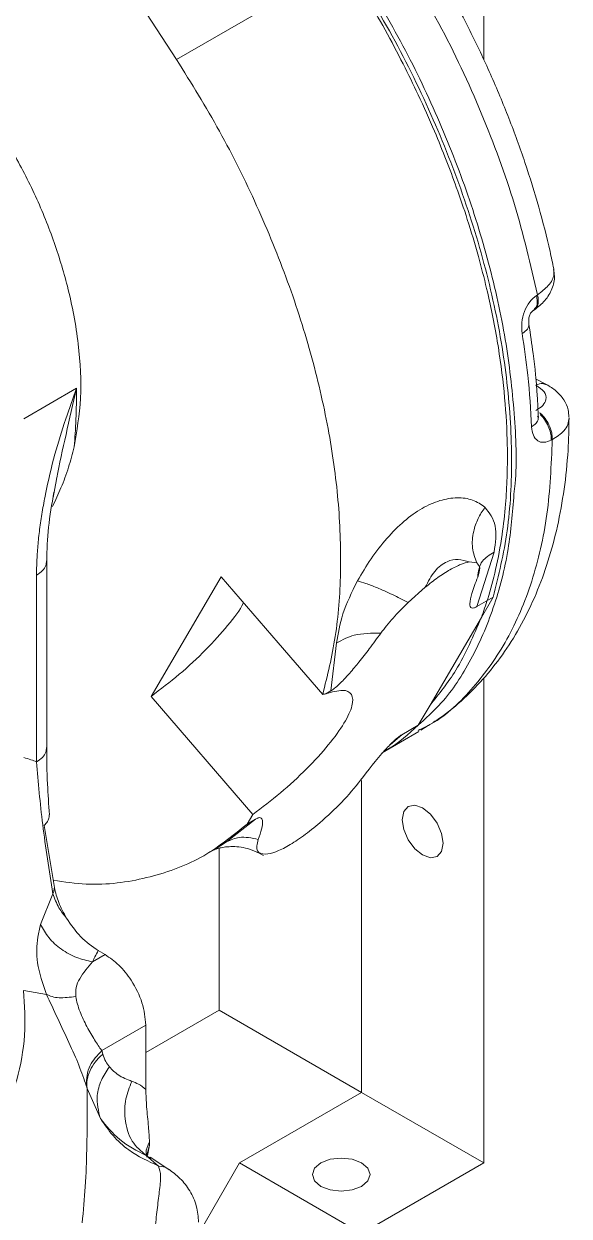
# Model space of a CAD drawing. Header units: millimetres. Extents: x 169 to 14583, y -399 to 10804.
# Drawn here: x 4420.1 to 4467.4, y 8775.3 to 8878.8 of the extents above; entities that cross this region are included whole.
import ezdxf

# ---------------------------------------------------------------- set-up
doc = ezdxf.new("R2010")
doc.units = ezdxf.units.MM
doc.header["$LTSCALE"] = 35

msp = doc.modelspace()

# ---------------------------------------------------------------- linework, layer by layer
at = {"color": 7, "linetype": 'Continuous', "lineweight": 18}
for p, q in [((4459.991, 8875.706), (4459.991, 8931.958)), ((4422.762, 8891.996), (4433.32, 8875.739)), ((4448.169, 8884.311), (4433.32, 8875.739)), ((4424.63, 8847.196), (4420.04, 8844.546)), ((4465.445, 8847.514), (4464.498, 8848)), ((4422.587, 8837.692), (4422.876, 8839.257)), ((4460.894, 8832.962), (4459.393, 8828.228)), ((4422.033, 8815.997), (4422.033, 8832.207)), ((4459.382, 8832.016), (4458.721, 8832.102)), ((4421.155, 8830.954), (4421.155, 8814.744)), ((4431.102, 8820.429), (4437.187, 8830.82)), ((4454.912, 8829.903), (4453.423, 8828.576)), ((4460.824, 8829.054), (4459.393, 8828.228)), ((4460.824, 8829.054), (4459.791, 8827.29)), ((4459.791, 8827.29), (4455.334, 8819.679)), ((4446.699, 8820.9), (4447.219, 8825.068)), ((4459.991, 8779.91), (4459.991, 8822.018)), ((4439.937, 8810.172), (4431.102, 8820.429)), ((4446.699, 8820.9), (4446.284, 8820.66)), ((4455.334, 8819.679), (4454.301, 8817.915)), ((4451.168, 8815.528), (4454.35, 8817.365)), ((4452.87, 8817.089), (4451.868, 8816.227)), ((4452.87, 8817.089), (4454.301, 8817.915)), ((4454.454, 8817.551), (4454.292, 8817.469)), ((4454.521, 8817.497), (4455.166, 8817.906)), ((4449.385, 8786.033), (4449.385, 8813.13)), ((4437.659, 8807.808), (4440.176, 8809.761)), ((4439.937, 8810.172), (4439.452, 8809.343)), ((4439.452, 8809.343), (4440.176, 8809.761)), ((4421.826, 8809.22), (4422.705, 8803.817)), ((4436.666, 8807.161), (4437.659, 8807.808)), ((4436.142, 8806.855), (4436.58, 8807.108)), ((4436.577, 8807.112), (4436.666, 8807.161)), ((4437.01, 8807.237), (4437.01, 8793.174)), ((4422.58, 8803.291), (4421.511, 8800.627)), ((4427.111, 8798.003), (4426.52, 8798.344)), ((4426.021, 8797.375), (4427.111, 8798.003)), ((4420.051, 8794.889), (4422.019, 8794.546)), ((4437.01, 8793.174), (4430.646, 8789.5)), ((4437.01, 8793.174), (4449.382, 8786.032)), ((4426.813, 8789.667), (4430.646, 8791.88)), ((4430.646, 8786.289), (4430.646, 8791.88)), ((4426.813, 8789.667), (4426.898, 8789.361)), ((4425.536, 8786.37), (4426.696, 8783.765)), ((4449.385, 8786.033), (4438.778, 8779.91)), ((4449.385, 8786.033), (4459.991, 8779.91)), ((4430.712, 8780.499), (4430.961, 8781.444)), ((4430.799, 8780.539), (4430.961, 8781.444)), ((4430.961, 8781.444), (4430.967, 8781.726)), ((4430.675, 8780.545), (4431.759, 8779.628)), ((4430.675, 8780.545), (4431.004, 8780.373)), ((4431.004, 8780.373), (4431.094, 8780.325)), ((4432.641, 8779.349), (4431.015, 8780.392)), ((4431.111, 8780.33), (4431.061, 8780.367)), ((4435.243, 8773.786), (4438.778, 8779.91)), ((4438.778, 8779.91), (4449.385, 8773.787)), ((4449.385, 8773.787), (4459.991, 8779.91))]:
    msp.add_line(p, q, dxfattribs=at)
at = {"color": 7, "linetype": 'Continuous', "lineweight": 18, "flags": 128}
for points in [[(4464.572, 8855.245), (4464.623, 8855.278), (4464.663, 8855.305)], [(4465.949, 8842.723), (4465.897, 8842.696), (4465.856, 8842.675)], [(4437.187, 8830.82), (4442.125, 8825.087), (4446.005, 8820.583)], [(4452.92, 8809.713), (4453.055, 8810.416), (4453.438, 8810.857), (4454.011, 8810.969), (4454.688, 8810.734), (4455.364, 8810.188), (4455.938, 8809.414), (4456.321, 8808.531), (4456.456, 8807.672), (4456.321, 8806.968), (4455.938, 8806.527), (4455.364, 8806.416), (4454.688, 8806.651), (4454.011, 8807.197), (4453.438, 8807.971), (4453.055, 8808.854), (4452.92, 8809.713)], [(4449.385, 8777.869), (4448.574, 8777.556), (4447.617, 8777.446), (4446.66, 8777.556), (4445.849, 8777.869), (4445.307, 8778.337), (4445.117, 8778.889), (4445.307, 8779.442), (4445.849, 8779.91), (4446.66, 8780.223), (4447.617, 8780.333), (4448.574, 8780.223), (4449.385, 8779.91), (4449.927, 8779.442), (4450.117, 8778.889), (4449.927, 8778.337), (4449.385, 8777.869)]]:
    msp.add_lwpolyline(points, dxfattribs=at)
at = {"color": 7, "linetype": 'Continuous', "lineweight": 18}
for points, knots in [([(4466.07, 8857.572), (4465.966, 8858.073), (4465.598, 8859.848), (4464.802, 8862.925), (4463.61, 8866.791), (4462.206, 8870.65), (4460.606, 8874.48), (4458.818, 8878.262), (4456.85, 8881.973), (4455.098, 8884.96), (4453.989, 8886.692), (4453.634, 8887.246)], [0, 0, 0, 0, 0.0501852, 0.1777317, 0.3051037, 0.4323173, 0.5594023, 0.6863935, 0.8133285, 0.9402466, 1, 1, 1, 1]), ([(4448.169, 8884.311), (4449.585, 8882.011), (4452.423, 8877.399), (4455.909, 8870.073), (4458.758, 8862.65), (4460.825, 8855.257), (4462.104, 8848.04), (4462.53, 8841.163), (4462.203, 8834.696), (4461.283, 8830.932), (4460.824, 8829.054)], [0, 0, 0, 0, 0.1246792, 0.250021, 0.3753327, 0.500001, 0.6246551, 0.7499992, 0.8753346, 1, 1, 1, 1]), ([(4448.523, 8884.515), (4449.821, 8882.415), (4452.418, 8878.215), (4455.684, 8871.572), (4458.414, 8864.821), (4460.516, 8858.053), (4461.984, 8851.38), (4462.709, 8844.971), (4462.906, 8840.474), (4462.655, 8838.296), (4462.62, 8837.993)], [0, 0, 0, 0, 0.13963467, 0.27926935, 0.41890403, 0.55853871, 0.69817338, 0.83780807, 0.97744274, 1, 1, 1, 1]), ([(4447.943, 8884.128), (4448.548, 8883.175), (4449.757, 8881.269), (4451.438, 8878.334), (4452.955, 8875.471), (4454.388, 8872.53), (4455.637, 8869.736), (4456.727, 8867.058), (4457.684, 8864.506), (4458.63, 8861.719), (4459.51, 8858.774), (4460.211, 8856.041), (4460.754, 8853.583), (4461.313, 8850.578), (4461.807, 8846.899), (4462.06, 8842.959), (4462.052, 8839.719), (4461.893, 8836.976), (4461.59, 8834.284), (4461.08, 8831.531), (4460.451, 8829.151), (4459.979, 8827.82), (4459.791, 8827.29)], [0, 0, 0, 0, 0.050212, 0.1003832, 0.15002, 0.1942302, 0.2463036, 0.2872844, 0.3249266, 0.370536, 0.4228028, 0.4684257, 0.5044886, 0.5442681, 0.6184167, 0.6913944, 0.7509451, 0.7947301, 0.8457998, 0.907937, 0.9633375, 1, 1, 1, 1]), ([(4433.32, 8875.739), (4434.593, 8873.681), (4437.14, 8869.567), (4440.357, 8863.063), (4443.06, 8856.452), (4445.167, 8849.814), (4446.641, 8843.309), (4447.474, 8837.037), (4447.65, 8831.108), (4447.228, 8825.53), (4446.413, 8822.232), (4446.005, 8820.583)], [0, 0, 0, 0, 0.1119988, 0.2239976, 0.3359963, 0.4479951, 0.5599939, 0.6699954, 0.7799969, 0.8899984, 1, 1, 1, 1]), ([(4424.421, 8842.099), (4424.656, 8843.476), (4425.127, 8846.231), (4424.885, 8851.002), (4424.02, 8855.676), (4422.659, 8860.092), (4421.026, 8864.142), (4419.628, 8866.745), (4418.929, 8868.046)], [0, 0, 0, 0, 0.1866204, 0.3732407, 0.5598611, 0.706574, 0.853287, 1, 1, 1, 1]), ([(4464.387, 8854.006), (4464.712, 8854.259), (4465.378, 8854.776), (4465.968, 8855.819), (4466.207, 8856.768), (4466.082, 8857.311), (4466.039, 8857.499)], [0, 0, 0, 0, 0.2732099, 0.5584383, 0.84742, 1, 1, 1, 1]), ([(4464.663, 8855.305), (4465.006, 8855.566), (4465.736, 8856.123), (4466.136, 8856.938), (4466.087, 8857.412), (4466.07, 8857.572)], [0, 0, 0, 0, 0.3678238, 0.7853047, 1, 1, 1, 1]), ([(4464.663, 8855.305), (4464.694, 8855.131), (4464.76, 8854.765), (4464.687, 8854.323), (4464.525, 8854.157), (4464.452, 8854.081)], [0, 0, 0, 0, 0.3331103, 0.6991133, 1, 1, 1, 1]), ([(4463.324, 8851.941), (4463.299, 8852.257), (4463.249, 8852.883), (4463.5, 8853.868), (4463.944, 8854.727), (4464.366, 8855.075), (4464.572, 8855.245)], [0, 0, 0, 0, 0.2613229, 0.51829296, 0.76381804, 1, 1, 1, 1]), ([(4464.572, 8855.245), (4464.603, 8855.071), (4464.668, 8854.706), (4464.596, 8854.263), (4464.434, 8854.097), (4464.361, 8854.022)], [0, 0, 0, 0, 0.3331432, 0.6991735, 1, 1, 1, 1]), ([(4463.913, 8852.732), (4463.901, 8852.864), (4463.878, 8853.118), (4463.953, 8853.481), (4464.085, 8853.771), (4464.227, 8853.889), (4464.295, 8853.946)], [0, 0, 0, 0, 0.2845595, 0.5483371, 0.7845154, 1, 1, 1, 1]), ([(4464.452, 8854.081), (4464.437, 8854.056), (4464.4, 8853.995), (4464.328, 8853.99), (4464.286, 8853.986)], [0, 0, 0, 0, 0.4223076, 1, 1, 1, 1]), ([(4464.361, 8854.022), (4464.347, 8853.993), (4464.331, 8853.958), (4464.296, 8853.951), (4464.29, 8853.95)], [0, 0, 0, 0, 0.8213195, 1, 1, 1, 1]), ([(4463.324, 8851.941), (4463.511, 8852.07), (4463.888, 8852.331), (4463.899, 8852.605), (4463.905, 8852.744)], [0, 0, 0, 0, 0.4940527, 1, 1, 1, 1]), ([(4464.735, 8844.66), (4464.707, 8845.288), (4464.626, 8847.105), (4464.365, 8849.796), (4464.044, 8851.885), (4463.914, 8852.729)], [0, 0, 0, 0, 0.2393099, 0.6925388, 1, 1, 1, 1]), ([(4464.15, 8843.842), (4464.07, 8845.322), (4463.928, 8847.965), (4463.509, 8850.726), (4463.324, 8851.941)], [0, 0, 0, 0, 0.5599651, 1, 1, 1, 1]), ([(4424.63, 8847.196), (4424.308, 8846.306), (4423.614, 8844.391), (4422.679, 8841.307), (4422.035, 8838.607), (4421.635, 8836.442), (4421.413, 8834.942), (4421.261, 8833.509), (4421.17, 8832.179), (4421.16, 8831.347), (4421.155, 8830.954)], [0, 0, 0, 0, 0.1598276, 0.3438123, 0.5539734, 0.6495728, 0.7428748, 0.8341254, 0.9217005, 1, 1, 1, 1]), ([(4422.876, 8839.257), (4422.886, 8839.309), (4423.112, 8840.54), (4423.712, 8843.172), (4424.323, 8845.847), (4424.63, 8847.196)], [0, 0, 0, 0, 0.0216083, 0.5067897, 1, 1, 1, 1]), ([(4424.421, 8842.099), (4424.483, 8842.87), (4424.605, 8844.411), (4424.622, 8846.268), (4424.63, 8847.196)], [0, 0, 0, 0, 0.5004656, 1, 1, 1, 1]), ([(4464.528, 8847.451), (4464.733, 8847.534), (4465.072, 8847.67), (4465.327, 8847.532), (4465.427, 8847.478)], [0, 0, 0, 0, 0.6047589, 1, 1, 1, 1]), ([(4464.528, 8847.451), (4464.799, 8847.271), (4465.342, 8846.91), (4465.472, 8846.259), (4465.19, 8845.684), (4464.75, 8845.405), (4464.53, 8845.266)], [0, 0, 0, 0, 0.2796308, 0.5593105, 0.7796895, 1, 1, 1, 1]), ([(4467.379, 8844.69), (4467.373, 8844.9), (4467.358, 8845.41), (4466.979, 8846.196), (4466.339, 8846.973), (4465.737, 8847.337), (4465.443, 8847.516)], [0, 0, 0, 0, 0.193641, 0.4703404, 0.7411616, 1, 1, 1, 1]), ([(4464.83, 8845.061), (4464.864, 8845.038), (4465.043, 8844.921), (4465.345, 8844.565), (4465.694, 8843.999), (4465.928, 8843.337), (4465.942, 8842.922), (4465.949, 8842.723)], [0, 0, 0, 0, 0.051156, 0.2706555, 0.4977654, 0.7594685, 1, 1, 1, 1]), ([(4455.579, 8818.169), (4455.797, 8818.303), (4456.762, 8818.899), (4458.303, 8820.225), (4460.179, 8822.133), (4461.847, 8824.302), (4463.317, 8826.697), (4464.576, 8829.318), (4465.616, 8832.152), (4466.431, 8835.186), (4467.006, 8838.405), (4467.343, 8841.554), (4467.382, 8843.677), (4467.399, 8844.626)], [0, 0, 0, 0, 0.0277228, 0.1229292, 0.2183918, 0.3146015, 0.4119309, 0.5105875, 0.6105938, 0.711807, 0.8139725, 0.9167954, 1, 1, 1, 1]), ([(4464.668, 8844.773), (4464.697, 8844.694), (4464.775, 8844.486), (4464.577, 8844.144), (4464.289, 8843.94), (4464.15, 8843.842)], [0, 0, 0, 0, 0.2409807, 0.6342289, 1, 1, 1, 1]), ([(4465.856, 8842.675), (4465.853, 8842.841), (4465.846, 8843.187), (4465.674, 8843.773), (4465.364, 8844.36), (4465.077, 8844.761), (4464.897, 8844.888), (4464.89, 8844.893)], [0, 0, 0, 0, 0.2198583, 0.4579631, 0.704322, 0.9882075, 1, 1, 1, 1]), ([(4467.411, 8844.625), (4467.386, 8844.426), (4467.338, 8844.041), (4466.917, 8843.365), (4466.324, 8842.972), (4465.949, 8842.723)], [0, 0, 0, 0, 0.2836455, 0.5468998, 1, 1, 1, 1]), ([(4465.856, 8842.675), (4465.638, 8842.592), (4465.197, 8842.423), (4464.646, 8842.593), (4464.252, 8843.06), (4464.184, 8843.579), (4464.15, 8843.842)], [0, 0, 0, 0, 0.2413684, 0.4871205, 0.7408955, 1, 1, 1, 1]), ([(4422.544, 8836.934), (4422.795, 8837.465), (4423.305, 8838.547), (4423.943, 8840.263), (4424.266, 8841.502), (4424.421, 8842.099)], [0, 0, 0, 0, 0.3327282, 0.6784933, 1, 1, 1, 1]), ([(4465.949, 8842.723), (4465.853, 8840.523), (4465.662, 8836.123), (4464.282, 8830.314), (4462.147, 8825.223), (4459.164, 8821.118), (4456.557, 8818.548), (4454.784, 8817.707), (4454.454, 8817.551)], [0, 0, 0, 0, 0.1912723, 0.3825446, 0.5738169, 0.7650892, 0.9563615, 1, 1, 1, 1]), ([(4422.033, 8832.206), (4422.064, 8833.164), (4422.125, 8835.084), (4422.48, 8837.133), (4422.658, 8838.16)], [0, 0, 0, 0, 0.4986457, 1, 1, 1, 1]), ([(4462.62, 8837.993), (4462.487, 8836.385), (4462.196, 8832.86), (4460.925, 8828.035), (4458.972, 8823.548), (4456.737, 8820.1), (4454.937, 8818.505), (4454.22, 8817.868)], [0, 0, 0, 0, 0.1862579, 0.408402, 0.6305461, 0.8526903, 1, 1, 1, 1]), ([(4449.019, 8830.456), (4449.399, 8831.11), (4450.163, 8832.423), (4451.562, 8834.189), (4453.063, 8835.693), (4454.634, 8836.812), (4456.21, 8837.51), (4457.707, 8837.737), (4459.079, 8837.57), (4459.759, 8837.09), (4460.097, 8836.851)], [0, 0, 0, 0, 0.125692, 0.2525553, 0.3776849, 0.5000006, 0.6222911, 0.7474518, 0.8743028, 1, 1, 1, 1]), ([(4459.382, 8832.016), (4459.231, 8832.438), (4458.925, 8833.292), (4459.041, 8834.655), (4459.445, 8835.871), (4459.883, 8836.53), (4460.097, 8836.851)], [0, 0, 0, 0, 0.2813719, 0.5687769, 0.7899437, 1, 1, 1, 1]), ([(4460.097, 8836.851), (4460.479, 8836.365), (4461.234, 8835.404), (4461.006, 8833.77), (4460.894, 8832.962)], [0, 0, 0, 0, 0.50541018, 1, 1, 1, 1]), ([(4459.469, 8830.776), (4459.523, 8831.275), (4459.617, 8832.158), (4460.507, 8832.718), (4460.894, 8832.962)], [0, 0, 0, 0, 0.565581, 1, 1, 1, 1]), ([(4422.015, 8832.208), (4422.01, 8832.074), (4421.999, 8831.775), (4421.705, 8831.331), (4421.338, 8831.08), (4421.155, 8830.954)], [0, 0, 0, 0, 0.29021621, 0.64510849, 1, 1, 1, 1]), ([(4454.912, 8829.903), (4455.165, 8830.397), (4455.658, 8831.36), (4456.729, 8832.184), (4457.803, 8832.399), (4458.41, 8832.203), (4458.721, 8832.102)], [0, 0, 0, 0, 0.2856916, 0.5572699, 0.773461, 1, 1, 1, 1]), ([(4458.721, 8832.102), (4458.497, 8832.052), (4458.044, 8831.952), (4457.079, 8831.451), (4456.013, 8830.779), (4455.276, 8830.193), (4454.912, 8829.903)], [0, 0, 0, 0, 0.24764534, 0.5003428, 0.75267323, 1, 1, 1, 1]), ([(4459.469, 8830.776), (4459.565, 8831.072), (4459.752, 8831.655), (4459.504, 8831.897), (4459.382, 8832.016)], [0, 0, 0, 0, 0.5093255, 1, 1, 1, 1]), ([(4447.219, 8825.068), (4447.344, 8825.883), (4447.596, 8827.531), (4448.541, 8829.474), (4449.019, 8830.456)], [0, 0, 0, 0, 0.4946191, 1, 1, 1, 1]), ([(4453.423, 8828.576), (4452.969, 8828.812), (4452.044, 8829.294), (4450.776, 8829.855), (4449.738, 8830.254), (4449.256, 8830.39), (4449.019, 8830.456)], [0, 0, 0, 0, 0.2751905, 0.561174, 0.784806, 1, 1, 1, 1]), ([(4459.393, 8828.228), (4459.344, 8828.202), (4459.244, 8828.148), (4459.071, 8828.09), (4458.908, 8828.101), (4458.805, 8828.235), (4458.762, 8828.618), (4458.956, 8829.458), (4459.282, 8830.295), (4459.469, 8830.776)], [0, 0, 0, 0, 0.0270846, 0.0552333, 0.1197001, 0.2012763, 0.3037736, 0.5999378, 1, 1, 1, 1]), ([(4439.13, 8828.564), (4439.118, 8828.537), (4438.899, 8828.016), (4437.795, 8826.586), (4435.916, 8824.483), (4433.563, 8822.292), (4431.922, 8821.05), (4431.102, 8820.429)], [0, 0, 0, 0, 0.0136684, 0.2602513, 0.5068341, 0.7534171, 1, 1, 1, 1]), ([(4453.423, 8828.576), (4452.966, 8828.123), (4452.036, 8827.2), (4451.385, 8826.35), (4451.053, 8825.917)], [0, 0, 0, 0, 0.4912376, 1, 1, 1, 1]), ([(4459.791, 8827.29), (4459.108, 8825.695), (4457.889, 8822.846), (4456.115, 8820.647), (4455.334, 8819.679)], [0, 0, 0, 0, 0.5599219, 1, 1, 1, 1]), ([(4451.053, 8825.917), (4450.726, 8825.469), (4450.127, 8824.647), (4449.229, 8823.488), (4448.49, 8822.595), (4447.899, 8821.939), (4447.456, 8821.491), (4447.105, 8821.182), (4446.858, 8820.997), (4446.751, 8820.932), (4446.699, 8820.9)], [0, 0, 0, 0, 0.2784138, 0.510046, 0.696255, 0.798746, 0.8803157, 0.9447752, 0.9729199, 1, 1, 1, 1]), ([(4451.053, 8825.917), (4450.251, 8825.919), (4448.819, 8825.921), (4447.708, 8825.329), (4447.219, 8825.068)], [0, 0, 0, 0, 0.56, 1, 1, 1, 1]), ([(4446.284, 8820.66), (4446.807, 8820.802), (4447.854, 8821.087), (4448.615, 8820.681), (4448.67, 8819.693), (4447.968, 8818.162), (4446.585, 8816.247), (4444.656, 8814.138), (4442.357, 8812.001), (4440.744, 8810.782), (4439.937, 8810.172)], [0, 0, 0, 0, 0.1250442, 0.2500038, 0.3750045, 0.5000028, 0.6250035, 0.7500018, 0.875004, 1, 1, 1, 1]), ([(4446.005, 8820.583), (4446.057, 8820.599), (4446.151, 8820.626), (4446.243, 8820.65), (4446.284, 8820.66)], [0, 0, 0, 0, 0.5598848, 1, 1, 1, 1]), ([(4449.303, 8813.144), (4449.955, 8814.008), (4450.794, 8815.119), (4452.052, 8816.451), (4452.52, 8816.851), (4452.732, 8817.005), (4452.825, 8817.061), (4452.87, 8817.089)], [0, 0, 0, 0, 0.6738742, 0.8674644, 0.9380729, 0.9695421, 1, 1, 1, 1]), ([(4454.301, 8817.915), (4453.468, 8817.148), (4452.546, 8816.3), (4451.455, 8815.733), (4451.35, 8815.678)], [0, 0, 0, 0, 0.9043001, 1, 1, 1, 1]), ([(4422.013, 8815.998), (4422.009, 8815.863), (4421.999, 8815.561), (4421.702, 8815.118), (4421.334, 8814.867), (4421.155, 8814.744)], [0, 0, 0, 0, 0.29015, 0.6523664, 1, 1, 1, 1]), ([(4422.276, 8810.139), (4422.21, 8811.041), (4422.059, 8813.108), (4422.042, 8814.998), (4422.033, 8816.062)], [0, 0, 0, 0, 0.4365383, 1, 1, 1, 1]), ([(4420.04, 8815.119), (4420.251, 8815.055), (4420.628, 8814.94), (4420.994, 8814.803), (4421.155, 8814.744)], [0, 0, 0, 0, 0.5612104, 1, 1, 1, 1]), ([(4421.155, 8814.744), (4421.304, 8812.962), (4421.603, 8809.38), (4422.253, 8805.328), (4422.58, 8803.291)], [0, 0, 0, 0, 0.4973505, 1, 1, 1, 1]), ([(4445.764, 8809.452), (4446.425, 8810.045), (4447.822, 8811.297), (4448.792, 8812.507), (4449.303, 8813.144)], [0, 0, 0, 0, 0.4732131, 1, 1, 1, 1]), ([(4422.237, 8810.137), (4422.241, 8810.076), (4422.255, 8809.885), (4422.129, 8809.567), (4421.927, 8809.335), (4421.826, 8809.22)], [0, 0, 0, 0, 0.1918497, 0.5949902, 1, 1, 1, 1]), ([(4440.176, 8809.761), (4440.261, 8809.805), (4440.441, 8809.896), (4440.705, 8809.905), (4440.89, 8809.408), (4440.618, 8808.621), (4440.407, 8808.009)], [0, 0, 0, 0, 0.0620245, 0.1307453, 0.3231545, 1, 1, 1, 1]), ([(4439.452, 8809.343), (4438.15, 8808.292), (4435.547, 8806.188), (4430.775, 8804.54), (4426.436, 8803.903), (4423.568, 8804.318), (4422.601, 8804.458)], [0, 0, 0, 0, 0.28501226, 0.57002452, 0.85503679, 1, 1, 1, 1]), ([(4441.028, 8806.718), (4441.303, 8806.761), (4441.834, 8806.844), (4443.005, 8807.417), (4444.357, 8808.3), (4445.283, 8809.058), (4445.764, 8809.452)], [0, 0, 0, 0, 0.2595352, 0.5000006, 0.7404718, 1, 1, 1, 1]), ([(4440.407, 8808.009), (4439.841, 8808.124), (4438.842, 8808.328), (4438.016, 8807.965), (4437.659, 8807.808)], [0, 0, 0, 0, 0.5664267, 1, 1, 1, 1]), ([(4440.407, 8808.009), (4440.312, 8807.612), (4440.133, 8806.859), (4440.74, 8806.763), (4441.028, 8806.718)], [0, 0, 0, 0, 0.52681616, 1, 1, 1, 1]), ([(4436.551, 8807.092), (4436.568, 8807.1), (4436.602, 8807.115), (4436.869, 8807.209), (4437.288, 8807.311), (4437.856, 8807.386), (4438.54, 8807.386), (4439.583, 8807.252), (4440.355, 8806.867), (4440.878, 8806.606)], [0, 0, 0, 0, 0.12890132, 0.25115815, 0.36998373, 0.48869704, 0.61011289, 0.73597413, 1, 1, 1, 1]), ([(4422.705, 8803.817), (4422.686, 8803.718), (4422.654, 8803.54), (4422.603, 8803.367), (4422.58, 8803.291)], [0, 0, 0, 0, 0.5625765, 1, 1, 1, 1]), ([(4423.754, 8801.165), (4423.505, 8801.62), (4423.028, 8802.492), (4422.809, 8803.389), (4422.705, 8803.817)], [0, 0, 0, 0, 0.5217478, 1, 1, 1, 1]), ([(4422.58, 8803.291), (4422.727, 8802.874), (4422.987, 8802.129), (4423.52, 8801.46), (4423.754, 8801.165)], [0, 0, 0, 0, 0.5600004, 1, 1, 1, 1]), ([(4421.511, 8800.627), (4421.425, 8800.259), (4421.179, 8799.203), (4421.09, 8797.208), (4421.695, 8795.476), (4422.019, 8794.546)], [0, 0, 0, 0, 0.1979347, 0.5694807, 1, 1, 1, 1]), ([(4421.511, 8800.627), (4421.724, 8800.232), (4422.159, 8799.428), (4423.274, 8798.429), (4424.598, 8797.683), (4425.556, 8797.476), (4426.021, 8797.374)], [0, 0, 0, 0, 0.2478809, 0.5048323, 0.7592013, 1, 1, 1, 1]), ([(4426.52, 8798.344), (4425.99, 8798.706), (4424.966, 8799.404), (4424.148, 8800.593), (4423.754, 8801.165)], [0, 0, 0, 0, 0.5181947, 1, 1, 1, 1]), ([(4426.52, 8798.344), (4426.418, 8798.165), (4426.236, 8797.844), (4426.087, 8797.518), (4426.021, 8797.375)], [0, 0, 0, 0, 0.5600118, 1, 1, 1, 1]), ([(4424.561, 8794.356), (4424.558, 8794.622), (4424.55, 8795.201), (4425.044, 8796.232), (4425.621, 8796.907), (4426.021, 8797.374)], [0, 0, 0, 0, 0.2072393, 0.4504943, 1, 1, 1, 1]), ([(4430.646, 8791.88), (4430.58, 8792.517), (4430.446, 8793.792), (4429.499, 8795.681), (4428.334, 8797.155), (4427.519, 8797.72), (4427.111, 8798.003)], [0, 0, 0, 0, 0.2796188, 0.5592376, 0.7796189, 1, 1, 1, 1]), ([(4422.019, 8794.546), (4422.336, 8793.857), (4422.943, 8792.533), (4423.984, 8790.362), (4424.907, 8788.284), (4425.278, 8787.176), (4425.469, 8786.608)], [0, 0, 0, 0, 0.2629015, 0.5046324, 0.7461223, 1, 1, 1, 1]), ([(4422.019, 8794.546), (4422.171, 8794.474), (4422.475, 8794.329), (4423.28, 8794.199), (4424.053, 8794.294), (4424.561, 8794.356)], [0, 0, 0, 0, 0.2564677, 0.5118301, 1, 1, 1, 1]), ([(4424.561, 8794.356), (4424.604, 8794.141), (4424.69, 8793.72), (4424.917, 8793.046), (4425.201, 8792.379), (4425.635, 8791.517), (4426.231, 8790.515), (4426.616, 8789.954), (4426.813, 8789.667)], [0, 0, 0, 0, 0.1275492, 0.2503661, 0.37088, 0.4916719, 0.7394775, 1, 1, 1, 1]), ([(4425.469, 8786.608), (4425.495, 8787.211), (4425.542, 8788.288), (4426.425, 8789.245), (4426.813, 8789.667)], [0, 0, 0, 0, 0.5599999, 1, 1, 1, 1]), ([(4426.898, 8789.361), (4426.675, 8789.143), (4426.222, 8788.698), (4425.772, 8787.938), (4425.507, 8787.145), (4425.527, 8786.627), (4425.536, 8786.37)], [0, 0, 0, 0, 0.24292842, 0.49433908, 0.74867896, 1, 1, 1, 1]), ([(4426.898, 8789.361), (4426.976, 8789.135), (4427.121, 8788.71), (4427.364, 8788.394), (4427.477, 8788.246)], [0, 0, 0, 0, 0.5336583, 1, 1, 1, 1]), ([(4427.477, 8788.246), (4427.228, 8787.866), (4426.714, 8787.077), (4426.259, 8785.47), (4426.53, 8784.415), (4426.696, 8783.765)], [0, 0, 0, 0, 0.26352, 0.546533, 1, 1, 1, 1]), ([(4429.431, 8786.991), (4429.014, 8787.151), (4428.28, 8787.434), (4427.719, 8788.001), (4427.477, 8788.246)], [0, 0, 0, 0, 0.5679198, 1, 1, 1, 1]), ([(4430.675, 8780.545), (4430.233, 8780.923), (4429.313, 8781.709), (4428.761, 8783.578), (4428.819, 8785.441), (4429.232, 8786.487), (4429.431, 8786.991)], [0, 0, 0, 0, 0.270667, 0.5623244, 0.7893309, 1, 1, 1, 1]), ([(4430.646, 8786.289), (4430.44, 8786.455), (4430.07, 8786.752), (4429.626, 8786.918), (4429.431, 8786.991)], [0, 0, 0, 0, 0.5599418, 1, 1, 1, 1]), ([(4425.536, 8786.37), (4425.55, 8785.669), (4425.577, 8784.295), (4425.527, 8781.302), (4425.432, 8778.054), (4425.22, 8775.759), (4425.122, 8774.692)], [0, 0, 0, 0, 0.2834602, 0.5564364, 0.7937721, 1, 1, 1, 1]), ([(4425.469, 8786.608), (4425.482, 8786.564), (4425.505, 8786.485), (4425.527, 8786.405), (4425.536, 8786.37)], [0, 0, 0, 0, 0.5600607, 1, 1, 1, 1]), ([(4430.967, 8781.726), (4430.941, 8782.164), (4430.881, 8783.174), (4430.698, 8784.731), (4430.663, 8785.792), (4430.646, 8786.289)], [0, 0, 0, 0, 0.2897392, 0.6670739, 1, 1, 1, 1]), ([(4426.696, 8783.765), (4427.043, 8783.261), (4427.743, 8782.245), (4429.395, 8780.731), (4430.865, 8780.045), (4431.759, 8779.628)], [0, 0, 0, 0, 0.2785675, 0.561109, 1, 1, 1, 1]), ([(4426.696, 8783.765), (4427.221, 8783.114), (4428.299, 8781.774), (4429.869, 8780.962), (4430.675, 8780.545)], [0, 0, 0, 0, 0.4864062, 1, 1, 1, 1]), ([(4430.967, 8781.726), (4430.812, 8781.41), (4430.597, 8780.971), (4430.696, 8780.54), (4430.724, 8780.42)], [0, 0, 0, 0, 0.7211772, 1, 1, 1, 1]), ([(4431.759, 8779.628), (4431.839, 8779.358), (4431.999, 8778.808), (4431.824, 8777.51), (4431.631, 8775.898), (4431.498, 8774.69), (4431.433, 8774.097)], [0, 0, 0, 0, 0.2615079, 0.531401, 0.7696903, 1, 1, 1, 1]), ([(4431.759, 8779.628), (4432.051, 8779.594), (4432.396, 8779.554), (4432.632, 8779.335), (4432.668, 8779.302)], [0, 0, 0, 0, 0.84796598, 1, 1, 1, 1]), ([(4435.232, 8774.748), (4435.192, 8775.225), (4435.112, 8776.165), (4434.514, 8777.476), (4433.674, 8778.595), (4432.967, 8779.11), (4432.628, 8779.358)], [0, 0, 0, 0, 0.2663759, 0.5260687, 0.7721437, 1, 1, 1, 1])]:
    msp.add_open_spline(points, degree=3, knots=knots, dxfattribs=at)
for points in [[(4451.705, 8886.352), (4453.219, 8883.883), (4456.249, 8878.944), (4459.896, 8871.095), (4462.846, 8863.138), (4464.058, 8857.916), (4464.663, 8855.305)], [(4378.028, 8758.825), (4380.139, 8759.275), (4384.362, 8760.174), (4390.324, 8762.02), (4395.922, 8764.203), (4401.068, 8766.734), (4405.705, 8769.571), (4409.777, 8772.685), (4413.236, 8776.037), (4416.039, 8779.587), (4418.157, 8783.293), (4419.546, 8787.109), (4420.258, 8790.993), (4420.109, 8793.59), (4420.034, 8794.889)]]:
    msp.add_open_spline(points, degree=3, dxfattribs=at)

doc.saveas('drawing.dxf')
